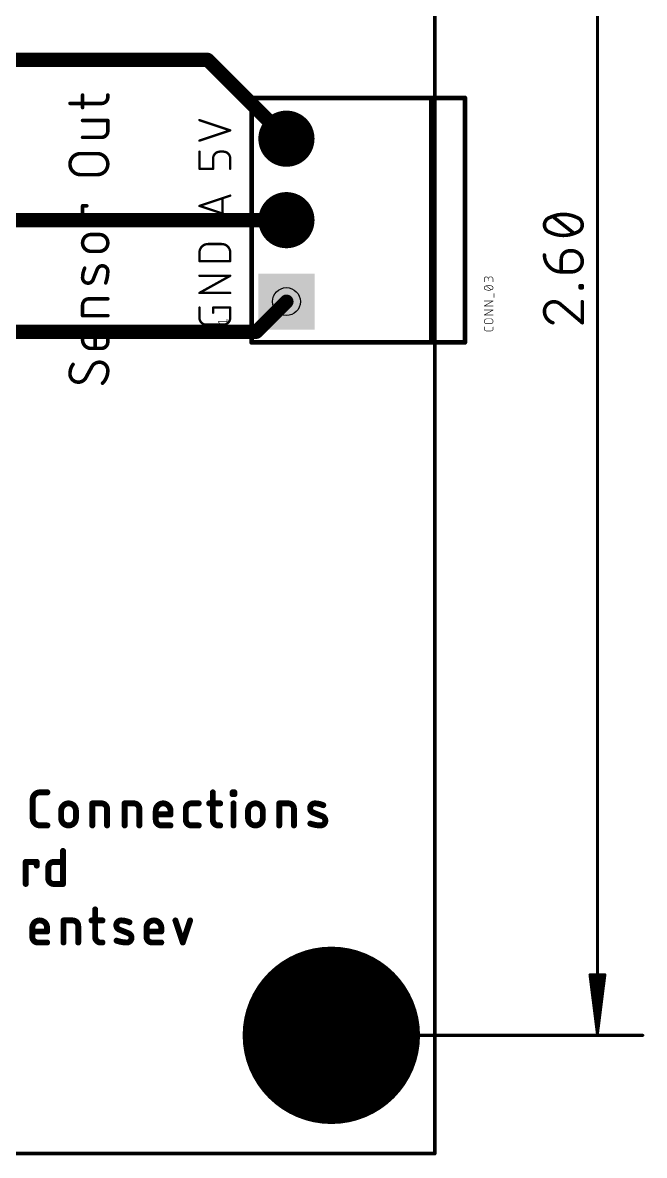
# Model space of a CAD drawing. Extents: x 3.1 to 87.1, y 1.2 to 85.5.
# Drawn here: x 60.4 to 87.11, y 1.19 to 49.86 of the extents above; entities that cross this region are included whole.
import ezdxf

# ---------------------------------------------------------------- set-up
doc = ezdxf.new("R2010")
doc.units = 0
for name, color, linetype in [('1', 12, 'CONTINUOUS'), ('16', 132, 'CONTINUOUS'), ('17', 110, 'CONTINUOUS'), ('20', 53, 'CONTINUOUS'), ('21', 40, 'CONTINUOUS'), ('23', 53, 'CONTINUOUS'), ('25', 253, 'CONTINUOUS'), ('27', 253, 'CONTINUOUS'), ('44', 253, 'CONTINUOUS'), ('47', 253, 'CONTINUOUS')]:
    doc.layers.add(name, color=color, linetype=linetype)

# ---------------------------------------------------------------- blocks, each defined once
blk = doc.blocks.new('ROUNDP')
at = {"const_width": 0.5}
blk.add_lwpolyline([(0, -0.25, 1), (0, 0.25, 1), (0, -0.25)], format="xyb", dxfattribs=at)
blk = doc.blocks.new('SQUAREP')
blk.add_solid([(-0.5, -0.5), (0.5, -0.5), (-0.5, 0.5), (0.5, 0.5)])

msp = doc.modelspace()

# ---------------------------------------------------------------- linework, layer by layer
at = {"layer": '1', "const_width": 0.6096}
msp.add_lwpolyline([(57.412, 41.372), (71.732, 41.372)], dxfattribs=at)
at = {"layer": '1', "const_width": 0.3048}
msp.add_lwpolyline([(71.732, 41.2196, 1), (71.732, 41.5244)], format="xyb", dxfattribs=at)
at = {"layer": '16', "const_width": 0.6096}
for points in [[(46.52, 48.26), (68.344, 48.26)], [(68.344, 48.26), (71.732, 44.872)], [(70.435, 36.575), (71.732, 37.872)], [(40.64, 36.575), (70.435, 36.575)]]:
    msp.add_lwpolyline(points, dxfattribs=at)
at = {"layer": '16', "const_width": 0.3048}
for points in [[(68.4518, 48.3678, 1), (68.2362, 48.1522)], [(68.344, 48.1076, 1), (68.344, 48.4124)], [(71.6242, 44.7642, 1), (71.8398, 44.9798)], [(71.8398, 37.7642, 1), (71.6242, 37.9798)], [(70.3272, 36.6828, 1), (70.5428, 36.4672)], [(70.435, 36.4226, 1), (70.435, 36.7274)]]:
    msp.add_lwpolyline(points, format="xyb", dxfattribs=at)
at = {"layer": '20', "const_width": 0.1524}
for points in [[(78.105, 77.47), (78.105, 1.27)], [(78.105, 1.27), (3.175, 1.27)]]:
    msp.add_lwpolyline(points, dxfattribs=at)
at = {"layer": '20', "const_width": 0.0762}
for points in [[(78.0669, 1.27, 1), (78.1431, 1.27)], [(78.105, 1.2319, 1), (78.105, 1.3081)]]:
    msp.add_lwpolyline(points, format="xyb", dxfattribs=at)
at = {"layer": '21'}
for points, const_width in [([(62.9751, 46.2065), (62.9751, 46.7484)], 0.1524), ([(64.0588, 46.6581), (64.0588, 46.7484)], 0.1524), ([(70.237, 39.622), (70.237, 46.622)], 0.2032), ([(70.237, 46.622), (77.961, 46.622)], 0.2032), ([(77.961, 46.622), (79.396, 46.622)], 0.2032), ([(77.961, 46.622), (77.961, 39.622)], 0.2032), ([(79.396, 46.622), (79.396, 39.622)], 0.2032), ([(62.4332, 46.3871), (63.7879, 46.3871)], 0.1524), ([(64.0588, 45.6519), (62.9751, 45.6519)], 0.1524), ([(64.0588, 45.2004), (64.0588, 45.6519)], 0.1524), ([(69.3166, 45.2289), (67.9958, 45.6692)], 0.1016), ([(67.9958, 44.7887), (69.3166, 45.2289)], 0.1016), ([(62.9751, 44.9294), (63.7879, 44.9294)], 0.1524), ([(62.8848, 44.2312), (63.6072, 44.2312)], 0.1524), ([(67.9958, 43.5819), (67.9958, 44.3157)], 0.1016), ([(69.0231, 44.3157), (68.8763, 44.3157)], 0.1016), ([(68.5828, 44.0222), (68.5828, 43.5819)], 0.1016), ([(69.3166, 43.5819), (69.3166, 44.0222)], 0.1016), ([(63.6072, 43.3281), (62.8848, 43.3281)], 0.1524), ([(68.5828, 43.5819), (67.9958, 43.5819)], 0.1016), ([(67.9958, 41.9859), (69.3166, 42.4261)], 0.1016), ([(68.9864, 42.3161), (68.9864, 41.6557)], 0.1016), ([(62.9751, 41.4469), (62.9751, 41.9888)], 0.1524), ([(62.9751, 41.9888), (63.1557, 41.9888)], 0.1524), ([(69.3166, 41.5456), (67.9958, 41.9859)], 0.1016), ([(64.0588, 41.4469), (62.9751, 41.4469)], 0.1524), ([(63.3363, 40.7541), (63.6976, 40.7541)], 0.1524), ([(68.3627, 40.3472), (68.9497, 40.3472)], 0.1016), ([(63.6976, 40.0316), (63.3363, 40.0316)], 0.1524), ([(67.9958, 39.6134), (67.9958, 39.9803)], 0.1016), ([(69.3166, 39.9803), (69.3166, 39.6134)], 0.1016), ([(69.3166, 39.6134), (67.9958, 39.6134)], 0.1016), ([(70.237, 36.122), (70.237, 39.622)], 0.2032), ([(77.961, 39.622), (77.961, 36.122)], 0.2032), ([(79.396, 39.622), (79.396, 36.122)], 0.2032), ([(63.6072, 39.264), (63.4266, 38.8124)], 0.1524), ([(67.9958, 38.2479), (69.3166, 38.9817)], 0.1016), ([(69.3166, 38.9817), (67.9958, 38.9817)], 0.1016), ([(63.246, 37.9926), (64.0588, 37.9926)], 0.1524), ([(69.3166, 38.2479), (67.9958, 38.2479)], 0.1016), ([(62.9751, 37.2701), (62.9751, 37.7217)], 0.1524), ([(67.9958, 37.1759), (67.9958, 37.6162)], 0.1016), ([(68.5828, 37.396), (68.5828, 37.6162)], 0.1016), ([(68.5828, 37.6162), (69.3166, 37.6162)], 0.1016), ([(69.3166, 37.6162), (69.3166, 37.1759)], 0.1016), ([(64.0588, 37.2701), (62.9751, 37.2701)], 0.1524), ([(63.3363, 36.5858), (63.5169, 36.5858)], 0.1524), ([(63.5169, 36.5858), (63.5169, 35.8633)], 0.1524), ([(64.0588, 36.5858), (64.0588, 36.1343)], 0.1524), ([(69.0231, 36.8824), (68.2893, 36.8824)], 0.1016), ([(77.961, 36.122), (70.237, 36.122)], 0.2032), ([(79.396, 36.122), (77.961, 36.122)], 0.2032), ([(63.7879, 35.8633), (63.3363, 35.8633)], 0.1524), ([(63.3815, 35.0887), (63.1105, 34.592)], 0.1524), ([(60.8318, 15.6831), (60.8318, 16.4733)], 0.254), ([(61.1479, 16.7894), (61.464, 16.7894)], 0.254), ([(68.5699, 16.7894), (68.5699, 15.6041)], 0.254), ([(69.4189, 16.7104), (69.4189, 16.7894)], 0.254), ([(69.4189, 16.7894), (69.498, 16.7894)], 0.254), ([(69.498, 16.7104), (69.4189, 16.7104)], 0.254), ([(69.498, 16.7894), (69.498, 16.7104)], 0.254), ([(62.0563, 15.6831), (62.0563, 15.9992)], 0.254), ([(62.6885, 15.9992), (62.6885, 15.6831)], 0.254), ([(63.3943, 15.367), (63.3943, 16.3153)], 0.254), ([(63.3943, 16.3153), (63.7894, 16.3153)], 0.254), ([(64.0264, 16.0782), (64.0264, 15.367)], 0.254), ([(64.7817, 15.367), (64.7817, 16.3153)], 0.254), ([(64.7817, 16.3153), (65.1769, 16.3153)], 0.254), ([(65.4139, 16.0782), (65.4139, 15.367)], 0.254), ([(66.1197, 15.6041), (66.1197, 15.9992)], 0.254), ([(66.7518, 15.9992), (66.7518, 15.8411)], 0.254), ([(67.4105, 15.6041), (67.4105, 16.0782)], 0.254), ([(67.6476, 16.3153), (67.9637, 16.3153)], 0.254), ([(68.4119, 16.3153), (68.886, 16.3153)], 0.254), ([(69.4585, 15.367), (69.4585, 16.3153)], 0.254), ([(70.0839, 15.6831), (70.0839, 15.9992)], 0.254), ([(70.716, 15.9992), (70.716, 15.6831)], 0.254), ([(71.4218, 15.367), (71.4218, 16.3153)], 0.254), ([(71.4218, 16.3153), (71.8169, 16.3153)], 0.254), ([(72.054, 16.0782), (72.054, 15.367)], 0.254), ([(66.7518, 15.8411), (66.1197, 15.8411)], 0.254), ([(73.2734, 15.7621), (72.8782, 15.9202)], 0.254), ([(61.464, 15.367), (61.1479, 15.367)], 0.254), ([(66.7518, 15.367), (66.3567, 15.367)], 0.254), ([(67.9637, 15.367), (67.6476, 15.367)], 0.254), ([(68.807, 15.367), (68.886, 15.367)], 0.254), ([(62.1329, 14.2748), (62.1329, 12.8524)], 0.254), ([(60.5323, 12.8524), (60.5323, 13.8007)], 0.254), ([(60.5323, 13.8007), (61.0064, 13.8007)], 0.254), ([(61.0064, 13.8007), (61.0064, 13.6426)], 0.254), ([(61.5007, 13.0895), (61.5007, 13.5636)], 0.254), ([(61.7378, 13.8007), (62.1329, 13.8007)], 0.254), ([(62.1329, 12.8524), (61.7378, 12.8524)], 0.254), ([(63.5156, 11.7602), (63.5156, 10.5749)], 0.254), ([(62.1555, 10.3378), (62.1555, 11.2861)], 0.254), ([(62.1555, 11.2861), (62.5506, 11.2861)], 0.254), ([(63.3575, 11.2861), (63.8317, 11.2861)], 0.254), ([(66.9621, 11.2861), (67.2781, 10.3378)], 0.254), ([(67.2781, 10.3378), (67.5942, 11.2861)], 0.254), ([(60.8175, 10.5749), (60.8175, 10.97)], 0.254), ([(61.4497, 10.8119), (60.8175, 10.8119)], 0.254), ([(61.4497, 10.97), (61.4497, 10.8119)], 0.254), ([(62.7876, 11.049), (62.7876, 10.3378)], 0.254), ([(64.9485, 10.7329), (64.5534, 10.891)], 0.254), ([(65.7232, 10.5749), (65.7232, 10.97)], 0.254), ([(66.3554, 10.8119), (65.7232, 10.8119)], 0.254), ([(66.3554, 10.97), (66.3554, 10.8119)], 0.254), ([(61.4497, 10.3378), (61.0546, 10.3378)], 0.254), ([(63.7526, 10.3378), (63.8317, 10.3378)], 0.254), ([(66.3554, 10.3378), (65.9603, 10.3378)], 0.254)]:
    msp.add_lwpolyline(points, dxfattribs=dict(at, const_width=const_width))
for points, const_width in [([(63.0132, 46.7484, 1), (62.937, 46.7484)], 0.0762), ([(63.7879, 46.3871, 0.4142), (64.0588, 46.6581)], 0.1524), ([(64.0969, 46.7484, 1), (64.0207, 46.7484)], 0.0762), ([(64.0969, 46.6581, 1), (64.0207, 46.6581)], 0.0762), ([(70.2878, 46.622, 1), (70.1862, 46.622)], 0.1016), ([(70.237, 46.6728, 1), (70.237, 46.5712)], 0.1016), ([(77.961, 46.6728, 1), (77.961, 46.5712)], 0.1016), ([(78.0118, 46.622, 1), (77.9102, 46.622)], 0.1016), ([(77.961, 46.5712, 1), (77.961, 46.6728)], 0.1016), ([(79.4468, 46.622, 1), (79.3452, 46.622)], 0.1016), ([(79.396, 46.5712, 1), (79.396, 46.6728)], 0.1016), ([(62.4332, 46.4252, 1), (62.4332, 46.349)], 0.0762), ([(62.937, 46.2065, 1), (63.0132, 46.2065)], 0.0762), ([(63.7879, 46.4252, 1), (63.7879, 46.349)], 0.0762), ([(63.7879, 46.349, 1), (63.7879, 46.4252)], 0.0762), ([(64.0207, 46.6581, 1), (64.0969, 46.6581)], 0.0762), ([(62.9751, 45.69, 1), (62.9751, 45.6138)], 0.0762), ([(63.7879, 44.9294, 0.4142), (64.0588, 45.2004)], 0.1524), ([(64.0969, 45.6519, 1), (64.0207, 45.6519)], 0.0762), ([(64.0969, 45.2004, 1), (64.0207, 45.2004)], 0.0762), ([(64.0588, 45.6138, 1), (64.0588, 45.69)], 0.0762), ([(68.0038, 45.6933, 1), (67.9878, 45.6451)], 0.0508), ([(69.3246, 45.2048, 1), (69.3086, 45.253)], 0.0508), ([(69.3086, 45.2048, 1), (69.3246, 45.253)], 0.0508), ([(62.9751, 44.9675, 1), (62.9751, 44.8913)], 0.0762), ([(63.7879, 44.9675, 1), (63.7879, 44.8913)], 0.0762), ([(63.7879, 44.8913, 1), (63.7879, 44.9675)], 0.0762), ([(64.0207, 45.2004, 1), (64.0969, 45.2004)], 0.0762), ([(67.9878, 44.8128, 1), (68.0038, 44.7646)], 0.0508), ([(62.8848, 44.2312, 1), (62.8848, 43.3281)], 0.1524), ([(62.8848, 44.2693, 1), (62.8848, 44.1931)], 0.0762), ([(62.8848, 44.1931, 1), (62.8848, 44.2693)], 0.0762), ([(63.6072, 43.3281, 1), (63.6072, 44.2312)], 0.1524), ([(63.6072, 44.2693, 1), (63.6072, 44.1931)], 0.0762), ([(63.6072, 44.1931, 1), (63.6072, 44.2693)], 0.0762), ([(68.0212, 44.3157, 1), (67.9704, 44.3157)], 0.0508), ([(68.8763, 44.3157, 0.4142), (68.5828, 44.0222)], 0.1016), ([(68.8763, 44.3411, 1), (68.8763, 44.2903)], 0.0508), ([(68.8763, 44.2903, 1), (68.8763, 44.3411)], 0.0508), ([(69.3166, 44.0222, 0.4142), (69.0231, 44.3157)], 0.1016), ([(69.0231, 44.3411, 1), (69.0231, 44.2903)], 0.0508), ([(69.0231, 44.2903, 1), (69.0231, 44.3411)], 0.0508), ([(68.6082, 44.0222, 1), (68.5574, 44.0222)], 0.0508), ([(68.5574, 44.0222, 1), (68.6082, 44.0222)], 0.0508), ([(69.342, 44.0222, 1), (69.2912, 44.0222)], 0.0508), ([(69.2912, 44.0222, 1), (69.342, 44.0222)], 0.0508), ([(62.8848, 43.3662, 1), (62.8848, 43.29)], 0.0762), ([(62.8848, 43.29, 1), (62.8848, 43.3662)], 0.0762), ([(63.6072, 43.3662, 1), (63.6072, 43.29)], 0.0762), ([(63.6072, 43.29, 1), (63.6072, 43.3662)], 0.0762), ([(67.9958, 43.6073, 1), (67.9958, 43.5565)], 0.0508), ([(67.9704, 43.5819, 1), (68.0212, 43.5819)], 0.0508), ([(68.5574, 43.5819, 1), (68.6082, 43.5819)], 0.0508), ([(68.5828, 43.5565, 1), (68.5828, 43.6073)], 0.0508), ([(69.2912, 43.5819, 1), (69.342, 43.5819)], 0.0508), ([(69.0118, 42.3161, 1), (68.961, 42.3161)], 0.0508), ([(69.3246, 42.402, 1), (69.3086, 42.4502)], 0.0508), ([(63.0132, 41.9888, 1), (62.937, 41.9888)], 0.0762), ([(62.9751, 42.0269, 1), (62.9751, 41.9507)], 0.0762), ([(63.1557, 41.9507, 1), (63.1557, 42.0269)], 0.0762), ([(68.0038, 42.01, 1), (67.9878, 41.9618)], 0.0508), ([(67.9878, 42.01, 1), (68.0038, 41.9618)], 0.0508), ([(62.9751, 41.485, 1), (62.9751, 41.4088)], 0.0762), ([(62.937, 41.4469, 1), (63.0132, 41.4469)], 0.0762), ([(64.0588, 41.4088, 1), (64.0588, 41.485)], 0.0762), ([(68.961, 41.6557, 1), (69.0118, 41.6557)], 0.0508), ([(69.3086, 41.5215, 1), (69.3246, 41.5697)], 0.0508), ([(63.3363, 40.7541, 1), (63.3363, 40.0316)], 0.1524), ([(63.3363, 40.7922, 1), (63.3363, 40.716)], 0.0762), ([(63.3363, 40.716, 1), (63.3363, 40.7922)], 0.0762), ([(63.6976, 40.0316, 1), (63.6976, 40.7541)], 0.1524), ([(63.6976, 40.7922, 1), (63.6976, 40.716)], 0.0762), ([(63.6976, 40.716, 1), (63.6976, 40.7922)], 0.0762), ([(68.3627, 40.3472, 0.4142), (67.9958, 39.9803)], 0.1016), ([(68.3627, 40.3726, 1), (68.3627, 40.3218)], 0.0508), ([(68.3627, 40.3218, 1), (68.3627, 40.3726)], 0.0508), ([(69.3166, 39.9803, 0.4142), (68.9497, 40.3472)], 0.1016), ([(68.9497, 40.3726, 1), (68.9497, 40.3218)], 0.0508), ([(68.9497, 40.3218, 1), (68.9497, 40.3726)], 0.0508), ([(63.3363, 40.0697, 1), (63.3363, 39.9935)], 0.0762), ([(63.3363, 39.9935, 1), (63.3363, 40.0697)], 0.0762), ([(63.6976, 40.0697, 1), (63.6976, 39.9935)], 0.0762), ([(63.6976, 39.9935, 1), (63.6976, 40.0697)], 0.0762), ([(68.0212, 39.9803, 1), (67.9704, 39.9803)], 0.0508), ([(67.9704, 39.9803, 1), (68.0212, 39.9803)], 0.0508), ([(69.342, 39.9803, 1), (69.2912, 39.9803)], 0.0508), ([(69.2912, 39.9803, 1), (69.342, 39.9803)], 0.0508), ([(64.0588, 39.1737, 0.8318), (63.6072, 39.264)], 0.1524), ([(67.9958, 39.6388, 1), (67.9958, 39.588)], 0.0508), ([(67.9704, 39.6134, 1), (68.0212, 39.6134)], 0.0508), ([(69.2912, 39.6134, 1), (69.342, 39.6134)], 0.0508), ([(69.3166, 39.588, 1), (69.3166, 39.6388)], 0.0508), ([(70.2878, 39.622, 1), (70.1862, 39.622)], 0.1016), ([(70.1862, 39.622, 1), (70.2878, 39.622)], 0.1016), ([(78.0118, 39.622, 1), (77.9102, 39.622)], 0.1016), ([(77.9102, 39.622, 1), (78.0118, 39.622)], 0.1016), ([(79.4468, 39.622, 1), (79.3452, 39.622)], 0.1016), ([(79.3452, 39.622, 1), (79.4468, 39.622)], 0.1016), ([(63.0654, 39.3091, 0.1026), (62.9751, 38.9027)], 0.1524), ([(63.0132, 38.9022, 1), (62.937, 38.9033)], 0.0762), ([(62.9751, 38.9027, 0.8318), (63.4266, 38.8124)], 0.1524), ([(62.937, 38.9033, 1), (63.0132, 38.9022)], 0.0762), ([(63.1001, 39.2935, 1), (63.0306, 39.3248)], 0.0762), ([(63.5719, 39.2781, 1), (63.6426, 39.2498)], 0.0762), ([(63.6426, 39.2498, 1), (63.5719, 39.2781)], 0.0762), ([(63.9685, 38.6769, 0.083), (64.0588, 39.1737)], 0.1524), ([(64.0969, 39.1731, 1), (64.0207, 39.1742)], 0.0762), ([(64.0207, 39.1742, 1), (64.0969, 39.1731)], 0.0762), ([(67.9958, 39.0071, 1), (67.9958, 38.9563)], 0.0508), ([(69.3289, 38.9595, 1), (69.3043, 39.0039)], 0.0508), ([(69.3166, 38.9563, 1), (69.3166, 39.0071)], 0.0508), ([(63.3913, 38.8266, 1), (63.462, 38.7983)], 0.0762), ([(63.462, 38.7983, 1), (63.3912, 38.8266)], 0.0762), ([(63.9326, 38.6898, 1), (64.0043, 38.664)], 0.0762), ([(63.246, 37.9926, 0.4142), (62.9751, 37.7217)], 0.1524), ([(63.246, 38.0307, 1), (63.246, 37.9545)], 0.0762), ([(63.246, 37.9545, 1), (63.246, 38.0307)], 0.0762), ([(64.0588, 37.9545, 1), (64.0588, 38.0307)], 0.0762), ([(67.9958, 38.2733, 1), (67.9958, 38.2225)], 0.0508), ([(67.9835, 38.2701, 1), (68.0081, 38.2257)], 0.0508), ([(69.3166, 38.2225, 1), (69.3166, 38.2733)], 0.0508), ([(63.0132, 37.7217, 1), (62.937, 37.7217)], 0.0762), ([(62.937, 37.7217, 1), (63.0132, 37.7217)], 0.0762), ([(68.0212, 37.6162, 1), (67.9704, 37.6162)], 0.0508), ([(68.6082, 37.6162, 1), (68.5574, 37.6162)], 0.0508), ([(68.5828, 37.6416, 1), (68.5828, 37.5908)], 0.0508), ([(69.342, 37.6162, 1), (69.2912, 37.6162)], 0.0508), ([(69.3166, 37.5908, 1), (69.3166, 37.6416)], 0.0508), ([(62.9751, 37.3082, 1), (62.9751, 37.232)], 0.0762), ([(62.937, 37.2701, 1), (63.0132, 37.2701)], 0.0762), ([(64.0588, 37.232, 1), (64.0588, 37.3082)], 0.0762), ([(67.9958, 37.1759, 0.4142), (68.2893, 36.8824)], 0.1016), ([(68.0212, 37.1759, 1), (67.9704, 37.1759)], 0.0508), ([(67.9704, 37.1759, 1), (68.0212, 37.1759)], 0.0508), ([(68.5574, 37.396, 1), (68.6082, 37.396)], 0.0508), ([(69.0231, 36.8824, 0.4142), (69.3166, 37.1759)], 0.1016), ([(69.342, 37.1759, 1), (69.2912, 37.1759)], 0.0508), ([(69.2912, 37.1759, 1), (69.342, 37.1759)], 0.0508), ([(63.3363, 36.5858, 1), (63.3363, 35.8633)], 0.1524), ([(63.3363, 36.6239, 1), (63.3363, 36.5477)], 0.0762), ([(63.3363, 36.5477, 1), (63.3363, 36.6239)], 0.0762), ([(63.555, 36.5858, 1), (63.4788, 36.5858)], 0.0762), ([(63.5169, 36.5477, 1), (63.5169, 36.6239)], 0.0762), ([(64.0969, 36.5858, 1), (64.0207, 36.5858)], 0.0762), ([(68.2893, 36.9078, 1), (68.2893, 36.857)], 0.0508), ([(68.2893, 36.857, 1), (68.2893, 36.9078)], 0.0508), ([(69.0231, 36.9078, 1), (69.0231, 36.857)], 0.0508), ([(69.0231, 36.857, 1), (69.0231, 36.9078)], 0.0508), ([(63.7879, 35.8633, 0.4142), (64.0588, 36.1343)], 0.1524), ([(64.0969, 36.1343, 1), (64.0207, 36.1343)], 0.0762), ([(64.0207, 36.1343, 1), (64.0969, 36.1343)], 0.0762), ([(70.237, 36.1728, 1), (70.237, 36.0712)], 0.1016), ([(70.1862, 36.122, 1), (70.2878, 36.122)], 0.1016), ([(77.961, 36.1728, 1), (77.961, 36.0712)], 0.1016), ([(77.9102, 36.122, 1), (78.0118, 36.122)], 0.1016), ([(77.961, 36.0712, 1), (77.961, 36.1728)], 0.1016), ([(79.3452, 36.122, 1), (79.4468, 36.122)], 0.1016), ([(79.396, 36.0712, 1), (79.396, 36.1728)], 0.1016), ([(63.3363, 35.9014, 1), (63.3363, 35.8252)], 0.0762), ([(63.3363, 35.8252, 1), (63.3363, 35.9014)], 0.0762), ([(63.4788, 35.8633, 1), (63.555, 35.8633)], 0.0762), ([(63.7879, 35.9014, 1), (63.7879, 35.8252)], 0.0762), ([(63.7879, 35.8252, 1), (63.7879, 35.9014)], 0.0762), ([(62.5687, 35.179, 0.1623), (62.4332, 34.7726)], 0.1524), ([(62.5991, 35.1561, 1), (62.5382, 35.2019)], 0.0762), ([(63.3486, 35.108, 1), (63.4143, 35.0693)], 0.0762), ([(63.6976, 35.2693, 0.2656), (63.3815, 35.0887)], 0.1524), ([(63.4149, 35.0704, 1), (63.348, 35.1069)], 0.0762), ([(64.0588, 34.9081, 0.4142), (63.6976, 35.2693)], 0.1524), ([(63.6976, 35.3074, 1), (63.6976, 35.2312)], 0.0762), ([(63.6976, 35.2312, 1), (63.6976, 35.3074)], 0.0762), ([(62.4332, 34.7726, 0.4142), (62.7944, 34.4114)], 0.1524), ([(62.4713, 34.7726, 1), (62.3951, 34.7726)], 0.0762), ([(62.3951, 34.7726, 1), (62.4713, 34.7726)], 0.0762), ([(62.7944, 34.4114, 0.2656), (63.1105, 34.592)], 0.1524), ([(63.0771, 34.6102, 1), (63.144, 34.5737)], 0.0762), ([(63.1434, 34.5726, 1), (63.0777, 34.6113)], 0.0762), ([(63.833, 34.3662, 0.2), (64.0588, 34.9081)], 0.1524), ([(64.0969, 34.9081, 1), (64.0207, 34.9081)], 0.0762), ([(64.0207, 34.9081, 1), (64.0969, 34.9081)], 0.0762), ([(62.7944, 34.4495, 1), (62.7944, 34.3733)], 0.0762), ([(62.7944, 34.3733, 1), (62.7944, 34.4495)], 0.0762), ([(63.8062, 34.3933, 1), (63.8599, 34.3391)], 0.0762), ([(61.1479, 16.7894, 0.4142), (60.8318, 16.4733)], 0.254), ([(60.8953, 16.4733, 1), (60.7683, 16.4733)], 0.127), ([(61.1479, 16.8529, 1), (61.1479, 16.7259)], 0.127), ([(61.1479, 16.7259, 1), (61.1479, 16.8529)], 0.127), ([(61.464, 16.7259, 1), (61.464, 16.8529)], 0.127), ([(68.6334, 16.7894, 1), (68.5064, 16.7894)], 0.127), ([(69.4824, 16.7894, 1), (69.3554, 16.7894)], 0.127), ([(69.4189, 16.8529, 1), (69.4189, 16.7259)], 0.127), ([(69.4189, 16.7739, 1), (69.4189, 16.6469)], 0.127), ([(69.3554, 16.7104, 1), (69.4824, 16.7104)], 0.127), ([(69.5615, 16.7894, 1), (69.4345, 16.7894)], 0.127), ([(69.4345, 16.7104, 1), (69.5615, 16.7104)], 0.127), ([(69.498, 16.7259, 1), (69.498, 16.8529)], 0.127), ([(69.498, 16.6469, 1), (69.498, 16.7739)], 0.127), ([(60.7683, 16.4733, 1), (60.8953, 16.4733)], 0.127), ([(62.6885, 15.9992, 1), (62.0563, 15.9992)], 0.254), ([(62.1198, 15.9992, 1), (61.9928, 15.9992)], 0.127), ([(61.9928, 15.9992, 1), (62.1198, 15.9992)], 0.127), ([(62.752, 15.9992, 1), (62.625, 15.9992)], 0.127), ([(62.625, 15.9992, 1), (62.752, 15.9992)], 0.127), ([(63.4578, 16.3153, 1), (63.3308, 16.3153)], 0.127), ([(63.3943, 16.3788, 1), (63.3943, 16.2518)], 0.127), ([(64.0264, 16.0782, 0.4142), (63.7894, 16.3153)], 0.254), ([(63.7894, 16.3788, 1), (63.7894, 16.2518)], 0.127), ([(63.7894, 16.2518, 1), (63.7894, 16.3788)], 0.127), ([(64.0899, 16.0782, 1), (63.9629, 16.0782)], 0.127), ([(63.9629, 16.0782, 1), (64.0899, 16.0782)], 0.127), ([(64.8452, 16.3153, 1), (64.7182, 16.3153)], 0.127), ([(64.7817, 16.3788, 1), (64.7817, 16.2518)], 0.127), ([(65.4139, 16.0782, 0.4142), (65.1769, 16.3153)], 0.254), ([(65.1769, 16.3788, 1), (65.1769, 16.2518)], 0.127), ([(65.1769, 16.2518, 1), (65.1769, 16.3788)], 0.127), ([(65.4774, 16.0782, 1), (65.3504, 16.0782)], 0.127), ([(65.3504, 16.0782, 1), (65.4774, 16.0782)], 0.127), ([(66.7518, 15.9992, 1), (66.1197, 15.9992)], 0.254), ([(66.1832, 15.9992, 1), (66.0562, 15.9992)], 0.127), ([(66.0562, 15.9992, 1), (66.1832, 15.9992)], 0.127), ([(66.8153, 15.9992, 1), (66.6883, 15.9992)], 0.127), ([(66.6883, 15.9992, 1), (66.8153, 15.9992)], 0.127), ([(67.6476, 16.3153, 0.4142), (67.4105, 16.0782)], 0.254), ([(67.474, 16.0782, 1), (67.347, 16.0782)], 0.127), ([(67.347, 16.0782, 1), (67.474, 16.0782)], 0.127), ([(67.6476, 16.3788, 1), (67.6476, 16.2518)], 0.127), ([(67.6476, 16.2518, 1), (67.6476, 16.3788)], 0.127), ([(67.9637, 16.2518, 1), (67.9637, 16.3788)], 0.127), ([(68.4119, 16.3788, 1), (68.4119, 16.2518)], 0.127), ([(68.886, 16.2518, 1), (68.886, 16.3788)], 0.127), ([(69.522, 16.3153, 1), (69.395, 16.3153)], 0.127), ([(70.716, 15.9992, 1), (70.0839, 15.9992)], 0.254), ([(70.1474, 15.9992, 1), (70.0204, 15.9992)], 0.127), ([(70.0204, 15.9992, 1), (70.1474, 15.9992)], 0.127), ([(70.7795, 15.9992, 1), (70.6525, 15.9992)], 0.127), ([(70.6525, 15.9992, 1), (70.7795, 15.9992)], 0.127), ([(71.4853, 16.3153, 1), (71.3583, 16.3153)], 0.127), ([(71.4218, 16.3788, 1), (71.4218, 16.2518)], 0.127), ([(72.054, 16.0782, 0.4142), (71.8169, 16.3153)], 0.254), ([(71.8169, 16.3788, 1), (71.8169, 16.2518)], 0.127), ([(71.8169, 16.2518, 1), (71.8169, 16.3788)], 0.127), ([(72.1175, 16.0782, 1), (71.9905, 16.0782)], 0.127), ([(71.9905, 16.0782, 1), (72.1175, 16.0782)], 0.127), ([(72.9573, 16.3153, 0.8318), (72.8782, 15.9202)], 0.254), ([(73.3129, 16.2362, 0.1026), (72.9573, 16.3153)], 0.254), ([(72.9582, 16.3788, 1), (72.9564, 16.2518)], 0.127), ([(72.9564, 16.2518, 1), (72.9582, 16.3788)], 0.127), ([(73.2868, 16.1783, 1), (73.3389, 16.2941)], 0.127), ([(60.8318, 15.6831, 0.4142), (61.1479, 15.367)], 0.254), ([(60.8953, 15.6831, 1), (60.7683, 15.6831)], 0.127), ([(60.7683, 15.6831, 1), (60.8953, 15.6831)], 0.127), ([(62.0563, 15.6831, 1), (62.6885, 15.6831)], 0.254), ([(62.1198, 15.6831, 1), (61.9928, 15.6831)], 0.127), ([(61.9928, 15.6831, 1), (62.1198, 15.6831)], 0.127), ([(62.752, 15.6831, 1), (62.625, 15.6831)], 0.127), ([(62.625, 15.6831, 1), (62.752, 15.6831)], 0.127), ([(66.1197, 15.9046, 1), (66.1197, 15.7776)], 0.127), ([(66.1197, 15.6041, 0.4142), (66.3567, 15.367)], 0.254), ([(66.1832, 15.6041, 1), (66.0562, 15.6041)], 0.127), ([(66.0562, 15.6041, 1), (66.1832, 15.6041)], 0.127), ([(66.6883, 15.8411, 1), (66.8153, 15.8411)], 0.127), ([(66.7518, 15.7776, 1), (66.7518, 15.9046)], 0.127), ([(67.4105, 15.6041, 0.4142), (67.6476, 15.367)], 0.254), ([(67.474, 15.6041, 1), (67.347, 15.6041)], 0.127), ([(67.347, 15.6041, 1), (67.474, 15.6041)], 0.127), ([(68.5699, 15.6041, 0.4142), (68.807, 15.367)], 0.254), ([(68.6334, 15.6041, 1), (68.5064, 15.6041)], 0.127), ([(68.5064, 15.6041, 1), (68.6334, 15.6041)], 0.127), ([(70.0839, 15.6831, 1), (70.716, 15.6831)], 0.254), ([(70.1474, 15.6831, 1), (70.0204, 15.6831)], 0.127), ([(70.0204, 15.6831, 1), (70.1474, 15.6831)], 0.127), ([(70.7795, 15.6831, 1), (70.6525, 15.6831)], 0.127), ([(70.6525, 15.6831, 1), (70.7795, 15.6831)], 0.127), ([(72.7812, 15.5058, 1), (72.7382, 15.3863)], 0.127), ([(72.7597, 15.446, 0.083), (73.1943, 15.367)], 0.254), ([(72.9018, 15.9791, 1), (72.8547, 15.8612)], 0.127), ([(72.8547, 15.8612, 1), (72.9018, 15.9791)], 0.127), ([(73.1943, 15.367, 0.8318), (73.2734, 15.7621)], 0.254), ([(73.2969, 15.8211, 1), (73.2498, 15.7032)], 0.127), ([(73.2498, 15.7032, 1), (73.2969, 15.8211)], 0.127), ([(61.1479, 15.4305, 1), (61.1479, 15.3035)], 0.127), ([(61.1479, 15.3035, 1), (61.1479, 15.4305)], 0.127), ([(61.464, 15.3035, 1), (61.464, 15.4305)], 0.127), ([(63.3308, 15.367, 1), (63.4578, 15.367)], 0.127), ([(63.9629, 15.367, 1), (64.0899, 15.367)], 0.127), ([(64.7182, 15.367, 1), (64.8452, 15.367)], 0.127), ([(65.3504, 15.367, 1), (65.4774, 15.367)], 0.127), ([(66.3567, 15.4305, 1), (66.3567, 15.3035)], 0.127), ([(66.3567, 15.3035, 1), (66.3567, 15.4305)], 0.127), ([(66.7518, 15.3035, 1), (66.7518, 15.4305)], 0.127), ([(67.6476, 15.4305, 1), (67.6476, 15.3035)], 0.127), ([(67.6476, 15.3035, 1), (67.6476, 15.4305)], 0.127), ([(67.9637, 15.3035, 1), (67.9637, 15.4305)], 0.127), ([(68.807, 15.4305, 1), (68.807, 15.3035)], 0.127), ([(68.807, 15.3035, 1), (68.807, 15.4305)], 0.127), ([(68.886, 15.3035, 1), (68.886, 15.4305)], 0.127), ([(69.395, 15.367, 1), (69.522, 15.367)], 0.127), ([(71.3583, 15.367, 1), (71.4853, 15.367)], 0.127), ([(71.9905, 15.367, 1), (72.1175, 15.367)], 0.127), ([(73.1952, 15.4305, 1), (73.1934, 15.3035)], 0.127), ([(73.1934, 15.3035, 1), (73.1952, 15.4305)], 0.127), ([(62.1964, 14.2748, 1), (62.0694, 14.2748)], 0.127), ([(60.5958, 13.8007, 1), (60.4688, 13.8007)], 0.127), ([(60.5323, 13.8642, 1), (60.5323, 13.7372)], 0.127), ([(61.0699, 13.8007, 1), (60.9429, 13.8007)], 0.127), ([(60.9429, 13.6426, 1), (61.0699, 13.6426)], 0.127), ([(61.0064, 13.7372, 1), (61.0064, 13.8642)], 0.127), ([(61.7378, 13.8007, 0.4142), (61.5007, 13.5636)], 0.254), ([(61.5642, 13.5636, 1), (61.4372, 13.5636)], 0.127), ([(61.4372, 13.5636, 1), (61.5642, 13.5636)], 0.127), ([(61.7378, 13.8642, 1), (61.7378, 13.7372)], 0.127), ([(61.7378, 13.7372, 1), (61.7378, 13.8642)], 0.127), ([(62.1329, 13.7372, 1), (62.1329, 13.8642)], 0.127), ([(61.5007, 13.0895, 0.4142), (61.7378, 12.8524)], 0.254), ([(61.5642, 13.0895, 1), (61.4372, 13.0895)], 0.127), ([(61.4372, 13.0895, 1), (61.5642, 13.0895)], 0.127), ([(60.4688, 12.8524, 1), (60.5958, 12.8524)], 0.127), ([(61.7378, 12.9159, 1), (61.7378, 12.7889)], 0.127), ([(61.7378, 12.7889, 1), (61.7378, 12.9159)], 0.127), ([(62.0694, 12.8524, 1), (62.1964, 12.8524)], 0.127), ([(62.1329, 12.7889, 1), (62.1329, 12.9159)], 0.127), ([(63.5791, 11.7602, 1), (63.4521, 11.7602)], 0.127), ([(61.4497, 10.97, 1), (60.8175, 10.97)], 0.254), ([(62.219, 11.2861, 1), (62.092, 11.2861)], 0.127), ([(62.1555, 11.3496, 1), (62.1555, 11.2226)], 0.127), ([(62.7876, 11.049, 0.4142), (62.5506, 11.2861)], 0.254), ([(62.5506, 11.3496, 1), (62.5506, 11.2226)], 0.127), ([(62.5506, 11.2226, 1), (62.5506, 11.3496)], 0.127), ([(63.3575, 11.3496, 1), (63.3575, 11.2226)], 0.127), ([(63.8317, 11.2226, 1), (63.8317, 11.3496)], 0.127), ([(64.6324, 11.2861, 0.8318), (64.5534, 10.891)], 0.254), ([(64.988, 11.207, 0.1026), (64.6324, 11.2861)], 0.254), ([(64.6333, 11.3496, 1), (64.6315, 11.2226)], 0.127), ([(64.6315, 11.2226, 1), (64.6333, 11.3496)], 0.127), ([(64.962, 11.1491, 1), (65.0141, 11.2649)], 0.127), ([(66.3554, 10.97, 1), (65.7232, 10.97)], 0.254), ([(67.0223, 11.3061, 1), (66.9018, 11.266)], 0.127), ([(67.6545, 11.266, 1), (67.534, 11.3061)], 0.127), ([(60.881, 10.97, 1), (60.754, 10.97)], 0.127), ([(60.754, 10.97, 1), (60.881, 10.97)], 0.127), ([(60.8175, 10.8754, 1), (60.8175, 10.7484)], 0.127), ([(61.5132, 10.97, 1), (61.3862, 10.97)], 0.127), ([(61.3862, 10.97, 1), (61.5132, 10.97)], 0.127), ([(61.3862, 10.8119, 1), (61.5132, 10.8119)], 0.127), ([(61.4497, 10.7484, 1), (61.4497, 10.8754)], 0.127), ([(62.8511, 11.049, 1), (62.7241, 11.049)], 0.127), ([(62.7241, 11.049, 1), (62.8511, 11.049)], 0.127), ([(64.577, 10.9499, 1), (64.5298, 10.832)], 0.127), ([(64.5298, 10.832, 1), (64.577, 10.9499)], 0.127), ([(64.8695, 10.3378, 0.8318), (64.9485, 10.7329)], 0.254), ([(64.9721, 10.7919, 1), (64.9249, 10.674)], 0.127), ([(64.9249, 10.674, 1), (64.9721, 10.7919)], 0.127), ([(65.7867, 10.97, 1), (65.6597, 10.97)], 0.127), ([(65.6597, 10.97, 1), (65.7867, 10.97)], 0.127), ([(65.7232, 10.8754, 1), (65.7232, 10.7484)], 0.127), ([(66.4189, 10.97, 1), (66.2919, 10.97)], 0.127), ([(66.2919, 10.97, 1), (66.4189, 10.97)], 0.127), ([(66.2919, 10.8119, 1), (66.4189, 10.8119)], 0.127), ([(66.3554, 10.7484, 1), (66.3554, 10.8754)], 0.127), ([(60.8175, 10.5749, 0.4142), (61.0546, 10.3378)], 0.254), ([(60.881, 10.5749, 1), (60.754, 10.5749)], 0.127), ([(60.754, 10.5749, 1), (60.881, 10.5749)], 0.127), ([(61.0546, 10.4013, 1), (61.0546, 10.2743)], 0.127), ([(61.0546, 10.2743, 1), (61.0546, 10.4013)], 0.127), ([(61.4497, 10.2743, 1), (61.4497, 10.4013)], 0.127), ([(62.092, 10.3378, 1), (62.219, 10.3378)], 0.127), ([(62.7241, 10.3378, 1), (62.8511, 10.3378)], 0.127), ([(63.5156, 10.5749, 0.4142), (63.7526, 10.3378)], 0.254), ([(63.5791, 10.5749, 1), (63.4521, 10.5749)], 0.127), ([(63.4521, 10.5749, 1), (63.5791, 10.5749)], 0.127), ([(63.7526, 10.4013, 1), (63.7526, 10.2743)], 0.127), ([(63.7526, 10.2743, 1), (63.7526, 10.4013)], 0.127), ([(63.8317, 10.2743, 1), (63.8317, 10.4013)], 0.127), ([(64.4564, 10.4766, 1), (64.4134, 10.3571)], 0.127), ([(64.4349, 10.4168, 0.083), (64.8695, 10.3378)], 0.254), ([(64.8704, 10.4013, 1), (64.8686, 10.2743)], 0.127), ([(64.8686, 10.2743, 1), (64.8704, 10.4013)], 0.127), ([(65.7232, 10.5749, 0.4142), (65.9603, 10.3378)], 0.254), ([(65.7867, 10.5749, 1), (65.6597, 10.5749)], 0.127), ([(65.6597, 10.5749, 1), (65.7867, 10.5749)], 0.127), ([(65.9603, 10.4013, 1), (65.9603, 10.2743)], 0.127), ([(65.9603, 10.2743, 1), (65.9603, 10.4013)], 0.127), ([(66.3554, 10.2743, 1), (66.3554, 10.4013)], 0.127), ([(67.2179, 10.3579, 1), (67.3384, 10.3177)], 0.127), ([(67.2179, 10.3177, 1), (67.3384, 10.3579)], 0.127)]:
    msp.add_lwpolyline(points, format="xyb", dxfattribs=dict(at, const_width=const_width))
at = {"layer": '23'}
for p in [(71.755, 38.1), (73.66, 6.35)]:
    msp.add_point(p, dxfattribs=at)
at = {"layer": '25'}
for points, const_width in [([(68.8033, 37.0165, 1), (68.7933, 37.0085)], 0.0127), ([(68.7983, 37.0188, 1), (68.7983, 37.0061)], 0.0127), ([(69.1856, 37.1183, 1), (69.173, 37.1183)], 0.0127), ([(69.1793, 37.0061, 1), (69.1793, 37.0188)], 0.0127), ([(68.7983, 36.748, 1), (68.7983, 36.7354)], 0.0127), ([(68.878, 36.9027, 1), (68.8879, 36.9106)], 0.0127), ([(69.1793, 36.657, 0.4142), (69.0946, 36.7417)], 0.0254), ([(69.0946, 36.748, 1), (69.0946, 36.7354)], 0.0127), ([(69.0946, 36.7354, 1), (69.0946, 36.748)], 0.0127), ([(69.173, 36.9067, 1), (69.1856, 36.9067)], 0.0127), ([(69.1856, 36.657, 1), (69.173, 36.657)], 0.0127), ([(69.173, 36.657, 1), (69.1856, 36.657)], 0.0127), ([(69.173, 36.6147, 1), (69.1856, 36.6147)], 0.0127)]:
    msp.add_lwpolyline(points, format="xyb", dxfattribs=dict(at, const_width=const_width))
at = {"layer": '25', "const_width": 0.0254}
for points in [[(68.883, 36.9067), (68.7983, 37.0125)], [(68.7983, 37.0125), (69.1793, 37.0125)], [(69.1793, 36.9067), (69.1793, 37.1183)], [(68.7983, 36.7417), (69.0946, 36.7417)], [(69.1793, 36.657), (69.1793, 36.6147)]]:
    msp.add_lwpolyline(points, dxfattribs=at)
at = {"layer": '27'}
for points, const_width in [([(80.3976, 38.8518, 1), (80.2283, 38.8518)], 0.0254), ([(80.6093, 38.8307, 1), (80.3976, 38.8307)], 0.0254), ([(80.2812, 38.539, 0.3205), (80.2283, 38.4649)], 0.0254), ([(80.2283, 38.4649, 0.3205), (80.2812, 38.3908)], 0.0254), ([(80.222, 38.4649, 1), (80.2346, 38.4649)], 0.0127), ([(80.2347, 38.8518, 1), (80.222, 38.8518)], 0.0127), ([(80.222, 38.8518, 1), (80.2347, 38.8518)], 0.0127), ([(80.222, 38.7249, 1), (80.2347, 38.7249)], 0.0127), ([(80.2347, 38.4649, 1), (80.222, 38.4649)], 0.0127), ([(80.4188, 38.5708, 0.1139), (80.2812, 38.539)], 0.0254), ([(80.2784, 38.5447, 1), (80.284, 38.5333)], 0.0127), ([(80.2833, 38.533, 1), (80.2792, 38.545)], 0.0127), ([(80.3169, 38.5545, 1), (80.309, 38.5446)], 0.0127), ([(80.404, 38.8518, 1), (80.3913, 38.8518)], 0.0127), ([(80.3913, 38.8518, 1), (80.404, 38.8518)], 0.0127), ([(80.3913, 38.8307, 1), (80.404, 38.8307)], 0.0127), ([(80.3913, 38.7672, 1), (80.404, 38.7672)], 0.0127), ([(80.5564, 38.539, 0.1139), (80.4188, 38.5708)], 0.0254), ([(80.4188, 38.5771, 1), (80.4188, 38.5644)], 0.0127), ([(80.4188, 38.5644, 1), (80.4188, 38.5771)], 0.0127), ([(80.6093, 38.4649, 0.3205), (80.5564, 38.539)], 0.0254), ([(80.5584, 38.545, 1), (80.5543, 38.533)], 0.0127), ([(80.5564, 38.3908, 0.3205), (80.6093, 38.4649)], 0.0254), ([(80.5536, 38.5333, 1), (80.5592, 38.5447)], 0.0127), ([(80.6156, 38.4649, 1), (80.603, 38.4649)], 0.0127), ([(80.6157, 38.8307, 1), (80.603, 38.8307)], 0.0127), ([(80.603, 38.8307, 1), (80.6157, 38.8307)], 0.0127), ([(80.603, 38.7249, 1), (80.6157, 38.7249)], 0.0127), ([(80.603, 38.4649, 1), (80.6157, 38.4649)], 0.0127), ([(80.2812, 38.3908, 0.1139), (80.4188, 38.3591)], 0.0254), ([(80.284, 38.3965, 1), (80.2784, 38.3851)], 0.0127), ([(80.2792, 38.3848, 1), (80.2833, 38.3968)], 0.0127), ([(80.4188, 38.3591, 0.1139), (80.5564, 38.3908)], 0.0254), ([(80.4188, 38.3654, 1), (80.4188, 38.3527)], 0.0127), ([(80.4188, 38.3527, 1), (80.4188, 38.3654)], 0.0127), ([(80.5207, 38.3753, 1), (80.5286, 38.3852)], 0.0127), ([(80.5543, 38.3968, 1), (80.5584, 38.3848)], 0.0127), ([(80.5592, 38.3851, 1), (80.5536, 38.3965)], 0.0127), ([(80.658, 38.2204, 1), (80.6453, 38.2204)], 0.0127), ([(80.6453, 38.0511, 1), (80.658, 38.0511)], 0.0127), ([(80.2283, 37.9066, 1), (80.2283, 37.8939)], 0.0127), ([(80.2283, 37.6949, 1), (80.2283, 37.6822)], 0.0127), ([(80.2252, 37.6941, 1), (80.2314, 37.683)], 0.0127), ([(80.2283, 37.5164, 1), (80.2283, 37.5037)], 0.0127), ([(80.6124, 37.8946, 1), (80.6062, 37.9058)], 0.0127), ([(80.6124, 37.5045, 1), (80.6062, 37.5156)], 0.0127), ([(80.6093, 37.8939, 1), (80.6093, 37.9066)], 0.0127), ([(80.6093, 37.6822, 1), (80.6093, 37.6949)], 0.0127), ([(80.6093, 37.5037, 1), (80.6093, 37.5164)], 0.0127), ([(80.2283, 37.3047, 1), (80.2283, 37.292)], 0.0127), ([(80.2252, 37.3039, 1), (80.2314, 37.2928)], 0.0127), ([(80.3341, 37.1321, 1), (80.3341, 36.9204)], 0.0254), ([(80.3341, 37.1385, 1), (80.3341, 37.1258)], 0.0127), ([(80.3341, 37.1258, 1), (80.3341, 37.1385)], 0.0127), ([(80.5035, 36.9204, 1), (80.5035, 37.1321)], 0.0254), ([(80.5035, 37.1385, 1), (80.5035, 37.1258)], 0.0127), ([(80.5035, 37.1258, 1), (80.5035, 37.1385)], 0.0127), ([(80.6093, 37.292, 1), (80.6093, 37.3047)], 0.0127), ([(80.2283, 36.6994, 0.4142), (80.313, 36.6147)], 0.0254), ([(80.2346, 36.6994, 1), (80.222, 36.6994)], 0.0127), ([(80.2347, 36.784, 1), (80.222, 36.784)], 0.0127), ([(80.222, 36.6994, 1), (80.2347, 36.6994)], 0.0127), ([(80.313, 36.621, 1), (80.313, 36.6084)], 0.0127), ([(80.313, 36.6084, 1), (80.313, 36.621)], 0.0127), ([(80.3341, 36.9268, 1), (80.3341, 36.9141)], 0.0127), ([(80.3341, 36.9141, 1), (80.3341, 36.9268)], 0.0127), ([(80.5035, 36.9268, 1), (80.5035, 36.9141)], 0.0127), ([(80.5035, 36.9141, 1), (80.5035, 36.9268)], 0.0127), ([(80.5246, 36.6147, 0.4142), (80.6093, 36.6994)], 0.0254), ([(80.5246, 36.621, 1), (80.5246, 36.6083)], 0.0127), ([(80.5246, 36.6084, 1), (80.5246, 36.621)], 0.0127), ([(80.6157, 36.784, 1), (80.603, 36.784)], 0.0127), ([(80.6157, 36.6994, 1), (80.603, 36.6994)], 0.0127), ([(80.603, 36.6994, 1), (80.6157, 36.6994)], 0.0127)]:
    msp.add_lwpolyline(points, format="xyb", dxfattribs=dict(at, const_width=const_width))
at = {"layer": '27', "const_width": 0.0254}
for points in [[(80.2283, 38.7249), (80.2283, 38.8518)], [(80.5246, 38.3803), (80.313, 38.5496)], [(80.3976, 38.8518), (80.3976, 38.7672)], [(80.6093, 38.7249), (80.6093, 38.8307)], [(80.6516, 38.0511), (80.6516, 38.2204)], [(80.2283, 37.6885), (80.6093, 37.9002)], [(80.6093, 37.9002), (80.2283, 37.9002)], [(80.6093, 37.6885), (80.2283, 37.6885)], [(80.2283, 37.2984), (80.6093, 37.5101)], [(80.6093, 37.5101), (80.2283, 37.5101)], [(80.6093, 37.2984), (80.2283, 37.2984)], [(80.3341, 37.1321), (80.5035, 37.1321)], [(80.2283, 36.6994), (80.2283, 36.784)], [(80.5246, 36.6147), (80.313, 36.6147)], [(80.5035, 36.9204), (80.3341, 36.9204)], [(80.6093, 36.784), (80.6093, 36.6994)]]:
    msp.add_lwpolyline(points, dxfattribs=at)
at = {"layer": '44'}
for centre, radius in [((71.732, 44.872), 0.6), ((71.732, 41.372), 0.6), ((71.732, 37.872), 0.6), ((73.66, 6.35), 1.9844)]:
    msp.add_circle(centre, radius, dxfattribs=at)
at = {"layer": '47'}
for points, const_width in [([(85.09, 72.325), (85.09, 6.415)], 0.13), ([(84.0781, 40.8066), (83.1749, 41.5291)], 0.1524), ([(83.8974, 40.0563), (83.9877, 40.0563)], 0.1524), ([(83.5362, 39.1532), (83.5362, 39.695)], 0.1524), ([(83.9877, 39.1532), (83.5362, 39.1532)], 0.1524), ([(84.349, 38.4654), (84.349, 38.5557)], 0.1524), ([(84.349, 38.5557), (84.4393, 38.5557)], 0.1524), ([(84.4393, 38.4654), (84.349, 38.4654)], 0.1524), ([(84.4393, 38.5557), (84.4393, 38.4654)], 0.1524), ([(83.5362, 37.7325), (84.4393, 36.9648)], 0.1524), ([(84.4393, 36.9648), (84.4393, 37.8679)], 0.1524), ([(85.09, 6.415), (84.7708, 8.95)], 0.13), ([(84.7708, 8.95), (85.4092, 8.95)], 0.13), ([(85.09, 6.415), (84.83, 8.95)], 0.13), ([(85.09, 6.415), (84.96, 8.95)], 0.13), ([(85.4092, 8.95), (85.09, 6.415)], 0.13), ([(85.22, 8.95), (85.09, 6.415)], 0.13), ([(85.35, 8.95), (85.09, 6.415)], 0.13), ([(73.66, 6.35), (87.04, 6.35)], 0.13)]:
    msp.add_lwpolyline(points, dxfattribs=dict(at, const_width=const_width))
for points, const_width in [([(83.0395, 41.4839, 0.3205), (82.8137, 41.1679)], 0.1524), ([(83.6265, 41.6194, 0.1139), (83.0395, 41.4839)], 0.1524), ([(83.0228, 41.5182, 1), (83.0562, 41.4497)], 0.0762), ([(83.0518, 41.4479, 1), (83.0271, 41.52)], 0.0762), ([(83.1987, 41.5589, 1), (83.1511, 41.4993)], 0.0762), ([(84.2135, 41.4839, 0.1139), (83.6265, 41.6194)], 0.1524), ([(83.6265, 41.6575, 1), (83.6265, 41.5813)], 0.0762), ([(83.6265, 41.5813, 1), (83.6265, 41.6575)], 0.0762), ([(84.2259, 41.52, 1), (84.2012, 41.4479)], 0.0762), ([(84.4393, 41.1679, 0.3205), (84.2135, 41.4839)], 0.1524), ([(84.1968, 41.4497, 1), (84.2302, 41.5182)], 0.0762), ([(82.8137, 41.1679, 0.3205), (83.0395, 40.8518)], 0.1524), ([(82.8518, 41.1679, 1), (82.7756, 41.1679)], 0.0762), ([(82.7756, 41.1679, 1), (82.8518, 41.1679)], 0.0762), ([(83.0395, 40.8518, 0.1139), (83.6265, 40.7163)], 0.1524), ([(83.0562, 40.886, 1), (83.0228, 40.8175)], 0.0762), ([(83.0271, 40.8157, 1), (83.0518, 40.8878)], 0.0762), ([(83.6265, 40.7163, 0.1139), (84.2135, 40.8518)], 0.1524), ([(84.2135, 40.8518, 0.3205), (84.4393, 41.1679)], 0.1524), ([(84.2012, 40.8878, 1), (84.2259, 40.8157)], 0.0762), ([(84.2302, 40.8175, 1), (84.1968, 40.886)], 0.0762), ([(84.4774, 41.1679, 1), (84.4012, 41.1679)], 0.0762), ([(84.4012, 41.1679, 1), (84.4774, 41.1679)], 0.0762), ([(83.6265, 40.7544, 1), (83.6265, 40.6782)], 0.0762), ([(83.6265, 40.6782, 1), (83.6265, 40.7544)], 0.0762), ([(84.0543, 40.7769, 1), (84.1019, 40.8364)], 0.0762), ([(82.8137, 39.8757, 0.4142), (83.5362, 39.1532)], 0.1524), ([(82.8518, 39.8757, 1), (82.7756, 39.8757)], 0.0762), ([(83.8974, 40.0563, 0.4142), (83.5362, 39.695)], 0.1524), ([(83.8974, 40.0944, 1), (83.8974, 40.0182)], 0.0762), ([(83.8974, 40.0182, 1), (83.8974, 40.0944)], 0.0762), ([(83.9877, 39.1532, 1), (83.9877, 40.0563)], 0.1524), ([(83.9877, 40.0944, 1), (83.9877, 40.0182)], 0.0762), ([(83.9877, 40.0182, 1), (83.9877, 40.0944)], 0.0762), ([(83.5743, 39.695, 1), (83.4981, 39.695)], 0.0762), ([(83.4981, 39.695, 1), (83.5743, 39.695)], 0.0762), ([(83.5362, 39.1913, 1), (83.5362, 39.1151)], 0.0762), ([(83.4981, 39.1532, 1), (83.5743, 39.1532)], 0.0762), ([(83.5362, 39.1151, 1), (83.5362, 39.1913)], 0.0762), ([(83.9877, 39.1913, 1), (83.9877, 39.1151)], 0.0762), ([(83.9877, 39.1151, 1), (83.9877, 39.1913)], 0.0762), ([(84.3871, 38.5557, 1), (84.3109, 38.5557)], 0.0762), ([(84.349, 38.5938, 1), (84.349, 38.5176)], 0.0762), ([(84.349, 38.5035, 1), (84.349, 38.4273)], 0.0762), ([(84.3109, 38.4654, 1), (84.3871, 38.4654)], 0.0762), ([(84.4774, 38.5557, 1), (84.4012, 38.5557)], 0.0762), ([(84.4012, 38.4654, 1), (84.4774, 38.4654)], 0.0762), ([(84.4393, 38.5176, 1), (84.4393, 38.5938)], 0.0762), ([(84.4393, 38.4273, 1), (84.4393, 38.5035)], 0.0762), ([(83.2201, 37.8679, 0.4142), (82.8137, 37.4615)], 0.1524), ([(82.8137, 37.4615, 0.3252), (83.1749, 36.9648)], 0.1524), ([(82.8518, 37.4615, 1), (82.7756, 37.4615)], 0.0762), ([(82.7756, 37.4615, 1), (82.8518, 37.4615)], 0.0762), ([(83.5362, 37.7325, 0.2053), (83.2201, 37.8679)], 0.1524), ([(83.2201, 37.906, 1), (83.2201, 37.8298)], 0.0762), ([(83.2201, 37.8298, 1), (83.2201, 37.906)], 0.0762), ([(83.5609, 37.7615, 1), (83.5115, 37.7034)], 0.0762), ([(83.5086, 37.7062, 1), (83.5638, 37.7587)], 0.0762), ([(84.4774, 37.8679, 1), (84.4012, 37.8679)], 0.0762), ([(83.1632, 36.9286, 1), (83.1867, 37.0011)], 0.0762), ([(84.4012, 36.9648, 1), (84.4774, 36.9648)], 0.0762), ([(84.4146, 36.9358, 1), (84.464, 36.9938)], 0.0762), ([(84.803, 8.9541, 1), (84.7385, 8.9459)], 0.065), ([(84.7708, 8.9825, 1), (84.7708, 8.9175)], 0.065), ([(84.8623, 8.9533, 1), (84.7977, 8.9467)], 0.065), ([(84.9925, 8.9517, 1), (84.9275, 8.9483)], 0.065), ([(85.2525, 8.9483, 1), (85.1875, 8.9517)], 0.065), ([(85.3823, 8.9467, 1), (85.3177, 8.9533)], 0.065), ([(85.4415, 8.9459, 1), (85.377, 8.9541)], 0.065), ([(85.4092, 8.9175, 1), (85.4092, 8.9825)], 0.065), ([(73.66, 6.3825, 1), (73.66, 6.3175)], 0.065), ([(85.0578, 6.4191, 1), (85.1222, 6.4109)], 0.065), ([(85.0577, 6.4183, 1), (85.1223, 6.4117)], 0.065), ([(85.0575, 6.4133, 1), (85.1225, 6.4167)], 0.065), ([(85.0575, 6.4167, 1), (85.1225, 6.4133)], 0.065), ([(85.0575, 6.415, 1), (85.1225, 6.415)], 0.065), ([(85.0577, 6.4117, 1), (85.1223, 6.4183)], 0.065), ([(85.0578, 6.4109, 1), (85.1222, 6.4191)], 0.065), ([(87.04, 6.3175, 1), (87.04, 6.3825)], 0.065)]:
    msp.add_lwpolyline(points, format="xyb", dxfattribs=dict(at, const_width=const_width))

# ---------------------------------------------------------------- block references
at = {"layer": '17', "xscale": 2.413, "yscale": 2.413, "rotation": 90}
for name, p in [('ROUNDP', (71.732, 44.872)), ('ROUNDP', (71.732, 44.872)), ('ROUNDP', (71.732, 41.372)), ('ROUNDP', (71.732, 41.372)), ('SQUAREP', (71.732, 37.872)), ('SQUAREP', (71.732, 37.872))]:
    msp.add_blockref(name, p, dxfattribs=at)
at = {"layer": '17', "xscale": 7.62, "yscale": 7.62}
msp.add_blockref('ROUNDP', (73.66, 6.35), dxfattribs=at)
msp.add_blockref('ROUNDP', (73.66, 6.35), dxfattribs=at)

doc.saveas('drawing.dxf')
